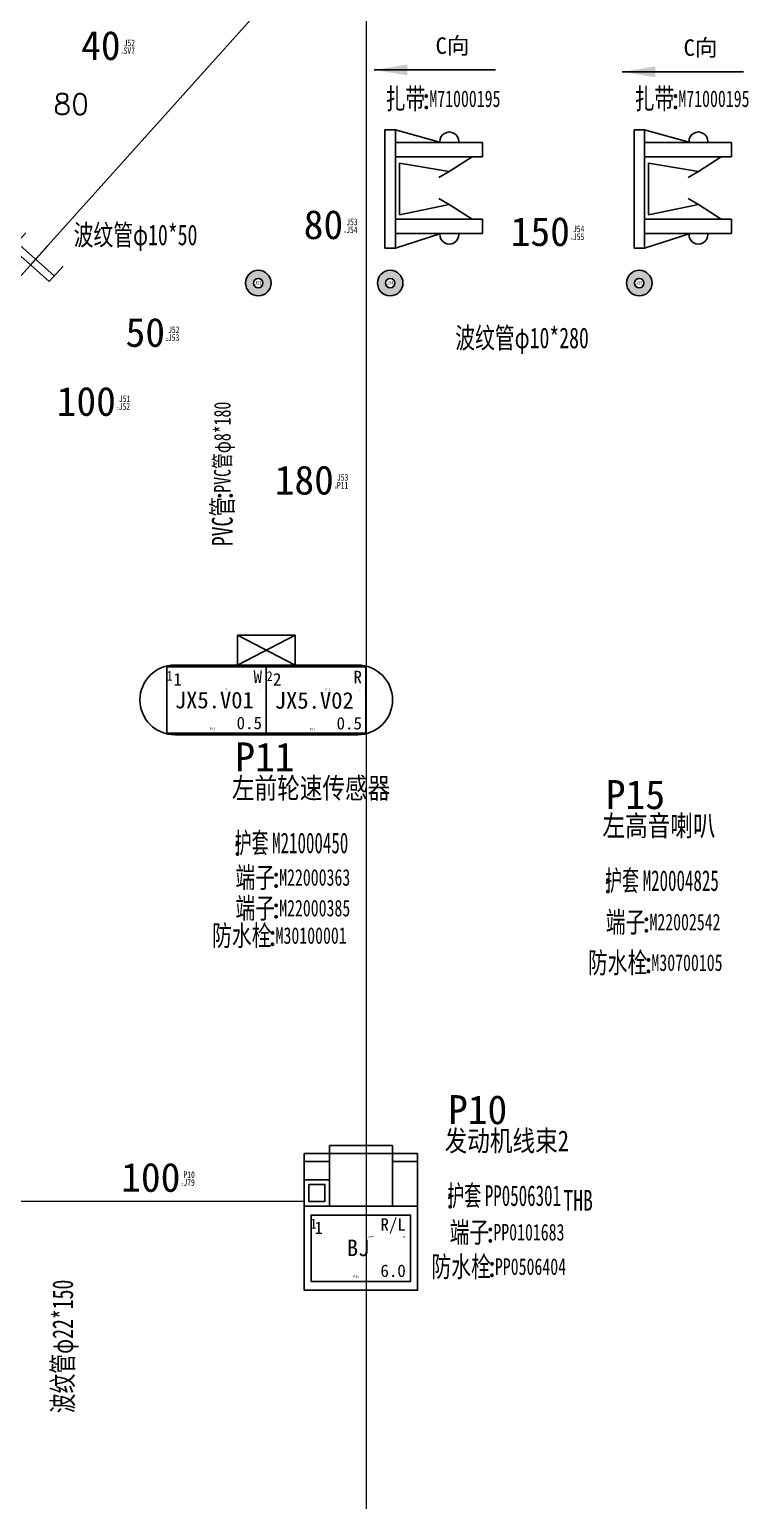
# Model space of a CAD drawing. Header units: millimetres. Extents: x -2653 to 6698, y -4403 to -42.
# Drawn here: x 394 to 480.7, y -683.2 to -505.8 of the extents above; entities that cross this region are included whole.
import ezdxf
from ezdxf.enums import TextEntityAlignment as Align

# ---------------------------------------------------------------- set-up
doc = ezdxf.new("R2010")
doc.units = ezdxf.units.MM
doc.header["$MEASUREMENT"] = 0
doc.linetypes.add('ACAD_ISO02W100', pattern=[15, 12, -3])
for name, color, linetype in [('01', 7, 'Continuous'), ('DIM', 6, 'Continuous'), ('文字', 3, 'Continuous'), ('管-供应商', 43, 'Continuous'), ('管-内径', 2, 'Continuous'), ('管-名称', 59, 'Continuous'), ('管-外径', 6, 'Continuous'), ('管-编码', 58, 'Continuous'), ('节点长度', 1, 'Continuous'), ('节点长度-L', 32, 'Continuous'), ('轮廓线', 7, 'Continuous'), ('连接器-供应商', 43, 'Continuous'), ('连接器-功能', 63, 'Continuous'), ('连接器-名称', 53, 'Continuous'), ('连接器-编码', 52, 'Continuous'), ('附件-供应商', 43, 'Continuous'), ('附件-名称', 53, 'Continuous'), ('附件-数量', 21, 'Continuous'), ('附件-编码', 52, 'Continuous')]:
    doc.layers.add(name, color=color, linetype=linetype)
for name, color, linetype, plot in [('供方编码', 51, 'Continuous', False), ('备注', 4, 'Continuous', False), ('管-ID', 7, 'Continuous', False), ('管-L', 38, 'Continuous', False), ('管-不打印', 2, 'Continuous', False), ('管-位置', 18, 'Continuous', False), ('管-单位', 2, 'Continuous', False), ('管-工位', 4, 'Continuous', False), ('管-开口', 64, 'Continuous', False), ('管-数量', 6, 'Continuous', False), ('管-类别', 56, 'Continuous', False), ('管-规格', 56, 'Continuous', False), ('管-重叠值', 49, 'Continuous', False), ('管-颜色', 14, 'Continuous', False), ('节点长度-E1', 53, 'Continuous', False), ('节点长度-E2', 53, 'Continuous', False), ('节点长度-不打印', 14, 'Continuous', False), ('连接器-不打印', 1, 'Continuous', False), ('连接器-位置', 12, 'Continuous', False), ('附件-不打印', 2, 'Continuous', False), ('隐藏-剥皮长度', 2, 'Continuous', False), ('隐藏-加余量', 1, 'Continuous', False), ('隐藏-备注', 1, 'Continuous', False), ('隐藏-孔位', 1, 'Continuous', False), ('隐藏-对应端子', 2, 'Continuous', False), ('隐藏-节点长度辅助', 202, 'Continuous', False), ('隐藏-规格', 1, 'Continuous', False), ('隐藏-辅助信息', 3, 'Continuous', False), ('隐藏-防水栓', 2, 'Continuous', False)]:
    doc.layers.add(name, color=color, linetype=linetype, plot=plot)
doc.styles.add('CL', font='', dxfattribs={"height": 2})
doc.styles.get("Standard").update_dxf_attribs({"font": 'txt', "bigfont": 'gbcbig.shx'})
doc.styles.add('孔位号', font='', dxfattribs={"height": 1.5})
doc.styles.add('灯泡', font='', dxfattribs={"width": 0.7})
doc.styles.get('CL').set_extended_font_data('SimSun')
doc.styles.get('孔位号').set_extended_font_data('SimSun')
doc.styles.get('灯泡').set_extended_font_data('NSimSun')
doc.dimstyles.get("Standard").update_dxf_attribs({"dimtxt": 10, "dimasz": 0.18, "dimexe": 0.18, "dimexo": 0.0625, "dimgap": 0.09, "dimtad": 0, "dimtih": 1, "dimtoh": 1, "dimdec": 4, "dimzin": 0, "dimdsep": 46, "dimtxsty": 'Standard', "dimcen": 0.09, "dimadec": 0, "dimazin": 0, "dimtfac": 1, "dimtdec": 4, "dimtofl": 0, "dimtmove": 0, "dimatfit": 3, "dimfxl": 1, "dimtolj": 1, "dimtzin": 0, "dimarcsym": 0})

# ---------------------------------------------------------------- blocks, each defined once
blk = doc.blocks.new('282080-1')
for p, q in [((109.68, 123.33), (116.64, 119.74)), ((116.64, 123.33), (109.68, 119.74)), ((102.13, 119.74), (124.19, 119.74)), ((102.13, 111.34), (124.19, 111.34))]:
    blk.add_line(p, q)
for points in [[(109.68, 123.33), (116.64, 123.33), (116.64, 119.74), (109.68, 119.74)], [(101.16, 119.54), (113.16, 119.54), (113.16, 111.54), (101.16, 111.54)], [(125.16, 119.54), (113.16, 119.54), (113.16, 111.54), (125.16, 111.54)]]:
    blk.add_lwpolyline(points, close=True)
for centre, start, end in [((102.13, 115.54), 90, 270), ((124.19, 115.54), 270, 90)]:
    blk.add_arc(centre, 4.2, start, end)
at = {"char_height": 1.5, "width": 2.333, "attachment_point": 1}
for s, insert in [('{\\fSimSun|b0|i0|c134|p2;1}', (101.97, 118.77)), ('{\\fSimSun|b0|i0|c134|p2;2}', (113.97, 118.77))]:
    blk.add_mtext(s, dxfattribs=dict(at, insert=insert))
blk = doc.blocks.new('连接器')
at = {"layer": '文字', "style": 'CL'}
blk.add_text(':', height=2.5, dxfattribs=at).set_placement((-3.93, -4.36), align=Align.MIDDLE_CENTER)
at = {"layer": '连接器-不打印', "color": 2, "style": 'CL', "width": 0.6, "flags": 5}
for tag, p in [('供方编码', (-7.19, -6.29)), ('数量', (-5.12, -5.84))]:
    blk.add_attdef(tag, text='', height=0.2, dxfattribs=at).set_placement(p, align=Align.MIDDLE_LEFT)
at = {"layer": '连接器-不打印', "color": 3, "style": 'CL', "width": 0.6, "flags": 5}
for tag, p in [('工位', (-7.19, -5.84)), ('规格', (-2.94, -5.84))]:
    blk.add_attdef(tag, text='', height=0.2, dxfattribs=at).set_placement(p, align=Align.MIDDLE_LEFT)
at = {"layer": '连接器-不打印', "color": 1, "style": 'CL', "width": 0.6, "flags": 5}
for tag, p in [('选项', (-7.19, -6.06)), ('备注', (-2.94, -6.06))]:
    blk.add_attdef(tag, text='', height=0.2, dxfattribs=at).set_placement(p, align=Align.MIDDLE_LEFT)
at = {"layer": '连接器-不打印', "color": 1, "style": 'CL', "width": 0.6, "flags": 1}
for tag, p in [('加余量', (-4.97, -6.06)), ('单位', (-4.97, -6.29)), ('自带线', (-2.77, -6.29))]:
    blk.add_attdef(tag, text='', height=0.2, dxfattribs=at).set_placement(p, align=Align.MIDDLE_CENTER)
at = {"layer": '连接器-位置', "color": 1, "style": 'CL', "flags": 4}
blk.add_attdef('位置', text='', height=3.5, dxfattribs=at).set_placement((-4.41, 2.42), align=Align.MIDDLE_CENTER)
at = {"layer": '连接器-供应商', "color": 3, "style": 'CL', "width": 0.6, "flags": 4}
blk.add_attdef('供应商', text='', height=2.5, dxfattribs=at).set_placement((-16.81, -4.38), align=Align.MIDDLE_RIGHT)
at = {"layer": '连接器-功能', "color": 3, "style": 'CL', "width": 0.8, "flags": 4}
blk.add_attdef('功能', text='', height=2.5, dxfattribs=at).set_placement((-4.34, -1.26), align=Align.MIDDLE_CENTER)
at = {"layer": '连接器-名称', "color": 3, "style": 'CL', "width": 0.6, "flags": 4}
blk.add_attdef('名称', text='', height=2.5, dxfattribs=at).set_placement((-4.1, -4.36), align=Align.MIDDLE_RIGHT)
at = {"layer": '连接器-编码', "color": 2, "style": 'CL', "width": 0.6, "flags": 4}
blk.add_attdef('编码', text='', height=2.5, dxfattribs=at).set_placement((-3.66, -4.36), align=Align.MIDDLE_LEFT)
blk = doc.blocks.new('附件')
at = {"layer": '文字', "color": 3, "style": 'CL'}
blk.add_text(':', height=2.5, dxfattribs=at).set_placement((-3.79, -0.38), align=Align.MIDDLE_CENTER)
at = {"layer": '附件-不打印', "color": 3, "style": 'CL', "width": 0.7, "flags": 5}
for tag, p in [('供方编码', (-8.49, -1.62)), ('范围', (-8.49, -1.32)), ('工位', (-6.9, -1.32)), ('位置', (-5.31, -1.32))]:
    blk.add_attdef(tag, text='', height=0.2, dxfattribs=at).set_placement(p, align=Align.MIDDLE_CENTER)
at = {"layer": '附件-不打印', "color": 1, "style": 'CL'}
for tag, width, flags, p in [('选项', 0.7, 13, (-6.9, -1.62)), ('备注', 0.7, 5, (-5.31, -1.62)), ('规格', 0.7, 5, (-3.72, -1.62)), ('单位', 0.6, 1, (-3.72, -1.32))]:
    blk.add_attdef(tag, text='', height=0.2, dxfattribs=dict(at, width=width, flags=flags)).set_placement(p, align=Align.MIDDLE_CENTER)
at = {"layer": '附件-供应商', "color": 3, "style": 'CL', "width": 0.7, "flags": 8}
blk.add_attdef('供应商', text='', height=2.5, dxfattribs=at).set_placement((-13.4, -0.42), align=Align.MIDDLE_RIGHT)
at = {"layer": '附件-名称', "color": 3, "style": 'CL', "width": 0.7, "flags": 4}
blk.add_attdef('名称', text='', height=2.5, dxfattribs=at).set_placement((-3.92, -0.38), align=Align.MIDDLE_RIGHT)
at = {"layer": '附件-数量', "color": 2, "style": 'CL', "width": 0.7, "flags": 2}
blk.add_attdef('*', text='', height=1, dxfattribs=at).set_placement((15.72, -0.38), align=Align.MIDDLE_CENTER)
at = {"layer": '附件-数量', "color": 2, "style": 'CL', "width": 0.7, "flags": 4}
blk.add_attdef('数量', text='', height=1.2, dxfattribs=at).set_placement((16.07, -0.38), align=Align.MIDDLE_LEFT)
at = {"layer": '附件-编码', "color": 2, "style": 'CL', "width": 0.7, "flags": 4}
blk.add_attdef('编码', text='', height=2.5, dxfattribs=at).set_placement((-3.65, -0.38), align=Align.MIDDLE_LEFT)
blk = doc.blocks.new('电线2')
at = {"layer": '轮廓线', "color": 7, "style": 'CL', "flags": 4}
for tag, p in [('颜色', (5.88, 2.8)), ('线径', (5.88, -2.78))]:
    blk.add_attdef(tag, text='', height=1.5, dxfattribs=at).set_placement(p, align=Align.MIDDLE_RIGHT)
blk.add_attdef('线号', text='', height=2, dxfattribs=at).set_placement((0.13, -0.02), align=Align.MIDDLE_CENTER)
at = {"layer": '隐藏-剥皮长度', "color": 2, "style": 'CL', "width": 0.9, "flags": 4}
blk.add_attdef('剥皮', text='', height=0.1, dxfattribs=at).set_placement((5.74, 1.22), align=Align.MIDDLE_RIGHT)
at = {"layer": '隐藏-加余量', "color": 1, "style": 'CL', "width": 0.9, "flags": 4}
blk.add_attdef('加余量', text='', height=0.1, dxfattribs=at).set_placement((5.74, 1.36), align=Align.MIDDLE_RIGHT)
at = {"layer": '隐藏-备注', "color": 1, "style": 'CL', "width": 0.9, "flags": 5}
blk.add_attdef('备注', text='', height=0.1, dxfattribs=at).set_placement((3.7, -1.38), align=Align.MIDDLE_CENTER)
at = {"layer": '隐藏-孔位', "color": 6, "style": 'CL', "width": 0.9, "flags": 4}
blk.add_attdef('孔位', text='', height=1.2, dxfattribs=at).set_placement((-5.62, 2.91), align=Align.MIDDLE_LEFT)
at = {"layer": '隐藏-对应端子', "color": 2, "style": 'CL', "width": 0.9, "flags": 4}
blk.add_attdef('对应簧片', text='', height=0.1, dxfattribs=at).set_placement((2.06, 1.21), align=Align.MIDDLE_RIGHT)
at = {"layer": '隐藏-规格', "color": 1, "style": 'CL', "width": 0.9, "flags": 5}
blk.add_attdef('规格', text='', height=0.2, dxfattribs=at).set_placement((5.74, -1.39), align=Align.MIDDLE_RIGHT)
at = {"layer": '隐藏-辅助信息', "color": 3, "style": 'CL', "width": 0.9, "flags": 5}
for tag, p in [('供方编码', (3.7, 1.24)), ('编码', (3.7, 1.37))]:
    blk.add_attdef(tag, text='', height=0.1, dxfattribs=at).set_placement(p, align=Align.MIDDLE_CENTER)
at = {"layer": '隐藏-辅助信息', "color": 2, "style": 'CL', "width": 0.9, "flags": 5}
for tag, p in [('辅助', (3.7, 1.51)), ('标识管', (3.7, -1.14))]:
    blk.add_attdef(tag, text='', height=0.1, dxfattribs=at).set_placement(p, align=Align.MIDDLE_CENTER)
at = {"layer": '隐藏-辅助信息', "color": 3, "style": 'CL', "width": 0.9, "flags": 5}
for tag, p in [('线种', (2.06, -1.26)), ('工位', (2.06, -1.38))]:
    blk.add_attdef(tag, text='', height=0.1, dxfattribs=at).set_placement(p, align=Align.MIDDLE_RIGHT)
at = {"layer": '隐藏-辅助信息', "color": 1, "style": 'CL', "width": 0.9, "flags": 5}
blk.add_attdef('选项', text='', height=0.1, dxfattribs=at).set_placement((3.7, -1.26), align=Align.MIDDLE_CENTER)
at = {"layer": '隐藏-辅助信息', "color": 4, "style": 'CL', "width": 0.9, "flags": 4}
blk.add_attdef('位置', text='', height=0.3, dxfattribs=at).set_placement((-0.09, -3.49), align=Align.MIDDLE_CENTER)
at = {"layer": '隐藏-防水栓', "color": 2, "style": 'CL', "width": 0.9, "flags": 4}
blk.add_attdef('防水栓', text='', height=0.1, dxfattribs=at).set_placement((2.06, 1.36), align=Align.MIDDLE_RIGHT)
blk = doc.blocks.new('9818107')
at = {"color": 0, "linetype": 'Continuous'}
for p, q in [((41.19, 26.57), (41.3, 26.85)), ((41.3, 26.85), (41.48, 27.09)), ((41.48, 27.09), (41.72, 27.28)), ((41.72, 27.28), (42, 27.4)), ((42, 27.4), (42.3, 27.44)), ((42.3, 27.44), (42.59, 27.4)), ((42.59, 27.4), (42.88, 27.28)), ((42.88, 27.28), (43.12, 27.09)), ((43.12, 27.09), (43.3, 26.85)), ((48.8, 27.93), (43.3, 26.18)), ((43.3, 26.85), (43.4, 26.57)), ((48.8, 27.93), (48.8, 13.68)), ((50.05, 13.68), (50.05, 27.93)), ((48.8, 26.18), (38.3, 26.18)), ((38.3, 26.18), (38.3, 24.43)), ((41.16, 26.26), (41.19, 26.57)), ((43.4, 26.57), (43.43, 26.26)), ((48.8, 24.43), (48.8, 26.18)), ((38.3, 24.43), (48.8, 24.43)), ((39.55, 24.43), (42.3, 22.68)), ((42.3, 22.68), (48.3, 23.93)), ((48.3, 23.93), (48.3, 17.68)), ((48.8, 24.43), (48.8, 24.43)), ((50.05, 23.43), (50.05, 18.68)), ((42.3, 22.68), (43.55, 21.93)), ((42.3, 18.68), (39.55, 16.93)), ((42.3, 18.68), (43.55, 19.43)), ((48.3, 17.68), (42.3, 18.68)), ((48.8, 16.93), (38.3, 16.93)), ((38.3, 16.93), (38.3, 15.18)), ((48.8, 15.18), (48.8, 16.93)), ((38.3, 15.18), (48.8, 15.18)), ((41.19, 14.8), (41.16, 15.1)), ((41.3, 14.52), (41.19, 14.8)), ((41.48, 14.28), (41.3, 14.52)), ((41.72, 14.09), (41.48, 14.28)), ((43.12, 14.28), (42.88, 14.09)), ((43.3, 14.52), (43.12, 14.28)), ((48.8, 13.68), (43.3, 15.18)), ((43.4, 14.8), (43.3, 14.52)), ((43.43, 15.1), (43.4, 14.8)), ((48.8, 15.18), (48.8, 15.18)), ((42, 13.97), (41.72, 14.09)), ((42.3, 13.92), (42, 13.97)), ((42.59, 13.97), (42.3, 13.92)), ((42.88, 14.09), (42.59, 13.97)), ((48.8, 13.68), (50.05, 13.68)), ((50.05, 13.68), (50.05, 13.68))]:
    blk.add_line(p, q, dxfattribs=at)
at = {"color": 0}
blk.add_line((48.8, 27.93), (50.05, 27.93), dxfattribs=at)
blk = doc.blocks.new('9818721')
at = {"rotation": 180}
blk.add_blockref('9818107', (1103.24, 519.99), dxfattribs=at)
blk = doc.blocks.new('分支点')
at = {"layer": '轮廓线'}
h = blk.add_hatch(color=1, dxfattribs=at)
edge = h.paths.add_edge_path()
edge.add_arc((0, 0), 1.54, 0, 360)
edge = h.paths.add_edge_path(flags=16)
edge.add_arc((0, 0), 0.56, 0, 360)
at = {"layer": '轮廓线', "color": 1, "linetype": 'ByBlock', "lineweight": -2}
for radius in [1.54, 0.56]:
    blk.add_circle((0, 0), radius, dxfattribs=at)
at = {"layer": '轮廓线', "color": 2, "style": 'CL', "width": 0.8}
blk.add_attdef('位置', text='', height=0.4, dxfattribs=at).set_placement((0, 0.04), align=Align.MIDDLE_CENTER)
at = {"layer": '隐藏-辅助信息', "color": 1, "style": 'CL', "width": 0.8, "flags": 13}
blk.add_attdef('选项', text='', height=0.1, dxfattribs=at).set_placement((0, -0.46), align=Align.MIDDLE_CENTER)
blk = doc.blocks.new('节点长度')
at = {"layer": '节点长度-E1', "color": 202, "ltscale": 0.5, "style": 'CL', "width": 0.7, "flags": 4}
blk.add_attdef('E1', text='', height=0.8, dxfattribs=at).set_placement((1.35, 0.93), align=Align.MIDDLE_LEFT)
at = {"layer": '节点长度-E2', "color": 202, "ltscale": 0.5, "style": 'CL', "width": 0.7, "flags": 4}
blk.add_attdef('E2', text='', height=0.8, dxfattribs=at).set_placement((1.34, -0.01), align=Align.MIDDLE_LEFT)
at = {"layer": '节点长度-L', "color": 1, "ltscale": 0.5, "style": 'CL', "flags": 4}
blk.add_attdef('L', text='', height=2, dxfattribs=at).set_placement((0.98, 0.61), align=Align.MIDDLE_RIGHT)
at = {"layer": '节点长度-不打印', "color": 202, "ltscale": 0.5, "style": 'CL', "width": 0.7}
blk.add_text('=', height=0.5, dxfattribs=at).set_placement((1.19, -0.27), align=Align.MIDDLE_CENTER)
at = {"layer": '节点长度-不打印', "color": 1, "style": 'CL', "width": 0.8, "flags": 13}
blk.add_attdef('选项', text='', height=0.1, dxfattribs=at).set_placement((0.33, -0.1), align=Align.MIDDLE_CENTER)
blk = doc.blocks.new('DJ7011Y-Z9.5-21')
at = {"color": 0}
for p, q in [((929.57, 1588.19), (926.55, 1588.19)), ((926.55, 1585.01), (926.55, 1588.19)), ((937.17, 1589.17), (929.57, 1589.17)), ((929.57, 1589.17), (929.57, 1588.19)), ((929.57, 1588.19), (937.17, 1588.19)), ((937.17, 1588.19), (937.17, 1589.17)), ((937.17, 1588.19), (940.2, 1588.19)), ((940.2, 1581.82), (940.2, 1588.19)), ((926.55, 1587.22), (929.57, 1587.22)), ((940.2, 1587.22), (937.17, 1587.22))]:
    blk.add_line(p, q, dxfattribs=at)
for points in [[(929.57, 1581.82), (937.17, 1581.82), (937.17, 1588.19), (929.57, 1588.19)], [(926.55, 1581.82), (929.57, 1581.82), (929.57, 1585.01), (926.55, 1585.01)], [(927.08, 1584.46), (929.03, 1584.46), (929.03, 1582.42), (927.08, 1582.42)], [(926.55, 1581.82), (940.2, 1581.82), (940.2, 1571.7), (926.55, 1571.7)], [(927.37, 1572.76), (939.37, 1572.76), (939.37, 1580.76), (927.37, 1580.76)]]:
    blk.add_lwpolyline(points, close=True, dxfattribs=at)
at = {"style": '孔位号'}
blk.add_text('1', height=1.5, dxfattribs=at).set_placement((927.77, 1578.48))
blk = doc.blocks.new('管')
at = {"layer": '供方编码', "color": 2, "style": 'CL', "width": 0.7, "flags": 1}
blk.add_attdef('供方编码', text='', height=0.25, dxfattribs=at).set_placement((-1.65, -0.68), align=Align.MIDDLE_LEFT)
at = {"layer": '备注', "color": 1, "style": 'CL', "width": 0.7, "flags": 1}
blk.add_attdef('备注', text='', height=0.25, dxfattribs=at).set_placement((-2.74, -1.35), align=Align.MIDDLE_RIGHT)
at = {"layer": '文字', "color": 3, "style": 'CL', "flags": 9}
for tag, p in [('材质', (-6.17, -3.09)), ('耐低温', (10.81, -3.09)), ('耐高温', (10.81, -5.89)), ('参照标准', (10.54, -9.03))]:
    blk.add_attdef(tag, text='', height=2, dxfattribs=at).set_placement(p, align=Align.MIDDLE_RIGHT)
at = {"layer": '管-ID', "color": 1, "style": 'CL', "width": 0.7, "flags": 5}
blk.add_attdef('ID', text='', height=0.2, dxfattribs=at).set_placement((0.89, -0.7), align=Align.MIDDLE_CENTER)
at = {"layer": '管-L', "color": 2, "style": 'CL', "width": 0.8, "flags": 4}
blk.add_attdef('L', text='', height=0.2, dxfattribs=at).set_placement((5.33, 0.04), align=Align.MIDDLE_LEFT)
at = {"layer": '管-不打印', "color": 1, "style": 'CL', "width": 0.7, "flags": 13}
blk.add_attdef('选项', text='', height=0.2, dxfattribs=at).set_placement((5.15, -1.31), align=Align.MIDDLE_CENTER)
at = {"layer": '管-位置', "color": 3, "style": 'CL', "width": 0.7, "flags": 1}
blk.add_attdef('位置', text='', height=0.25, dxfattribs=at).set_placement((-2.77, -1.07), align=Align.MIDDLE_RIGHT)
at = {"layer": '管-供应商', "color": 3, "style": 'CL', "width": 0.7, "flags": 9}
blk.add_attdef('供应商', text='', height=2.5, dxfattribs=at).set_placement((-12.13, -0.08), align=Align.MIDDLE_RIGHT)
at = {"layer": '管-内径', "color": 3, "style": 'CL', "flags": 9}
blk.add_attdef('内径', text='', height=2, dxfattribs=at).set_placement((-6.19, -5.42), align=Align.MIDDLE_RIGHT)
at = {"layer": '管-单位', "color": 2, "style": 'CL', "width": 0.6, "flags": 5}
blk.add_attdef('单位', text='', height=0.2, dxfattribs=at).set_placement((5.16, -0.7), align=Align.MIDDLE_CENTER)
at = {"layer": '管-名称', "color": 1, "style": 'CL', "width": 0.7, "flags": 5}
blk.add_attdef('名称', text='', height=2.5, dxfattribs=at).set_placement((-2, 0), align=Align.MIDDLE_RIGHT)
at = {"layer": '管-外径', "color": 3, "style": 'CL', "width": 0.7, "flags": 1}
blk.add_attdef('外径', text='', height=2.5, dxfattribs=at).set_placement((-11.47, -8.41), align=Align.MIDDLE_LEFT)
at = {"layer": '管-工位', "color": 3, "style": 'CL', "width": 0.7, "flags": 1}
blk.add_attdef('工位', text='', height=0.25, dxfattribs=at).set_placement((-2.31, -1.34), align=Align.MIDDLE_CENTER)
at = {"layer": '管-开口', "color": 3, "style": 'CL', "width": 0.7, "flags": 1}
blk.add_attdef('开口', text='', height=0.25, dxfattribs=at).set_placement((-4.5, -1.06), align=Align.MIDDLE_CENTER)
at = {"layer": '管-数量', "color": 2, "style": 'CL', "width": 0.8, "flags": 1}
blk.add_attdef('数量', text='', height=2.5, dxfattribs=at).set_placement((4.91, 0.03), align=Align.MIDDLE_LEFT)
at = {"layer": '管-类别', "color": 7, "style": 'CL', "width": 0.6, "flags": 5}
blk.add_attdef('类别', text='', height=0.2, dxfattribs=at).set_placement((1.95, -1.22), align=Align.MIDDLE_CENTER)
at = {"layer": '管-编码', "color": 2, "style": 'CL', "width": 0.7}
blk.add_attdef('编码', text='', height=2.5, dxfattribs=at).set_placement((-1.65, 0.06), align=Align.MIDDLE_LEFT)
at = {"layer": '管-规格', "color": 3, "style": 'CL', "width": 0.7, "flags": 1}
blk.add_attdef('规格', text='', height=0.25, dxfattribs=at).set_placement((-1.61, -1.37), align=Align.MIDDLE_LEFT)
at = {"layer": '管-重叠值', "color": 1, "style": 'CL', "width": 0.6, "flags": 5}
blk.add_attdef('重叠值', text='', height=0.2, dxfattribs=at).set_placement((4.09, -0.96), align=Align.MIDDLE_CENTER)
at = {"layer": '管-颜色', "color": 7, "style": 'CL', "width": 0.6, "flags": 5}
blk.add_attdef('颜色', text='', height=0.2, dxfattribs=at).set_placement((1.95, -0.96), align=Align.MIDDLE_CENTER)
blk = doc.blocks.new('缠胶带')
at = {"layer": '01', "color": 0}
for p, q in [((0, 3), (0, -3)), ((0, 3), (2.5, 3)), ((0, -3), (2.5, -3))]:
    blk.add_line(p, q, dxfattribs=at)
blk = doc.blocks.new('LNTH-RJDQCZ')
at = {"color": 7}
blk.add_line((0.9, 3.01), (0.9, -3.01), dxfattribs=at)
at = {"color": 0, "lineweight": 25}
blk.add_line((3.1, 0), (-1.7, 0), dxfattribs=at)
at = {"color": 7, "xscale": 1.002857143859728, "yscale": 1.002857143859728, "zscale": 1.002857143859728}
blk.add_blockref('缠胶带', (0, 0), dxfattribs=at)

msp = doc.modelspace()

# ---------------------------------------------------------------- linework, layer by layer
at = {"layer": '轮廓线', "color": 3, "lineweight": 0}
msp.add_line((434.57, -342.27), (434.57, -1150.36), dxfattribs=at)
at = {"layer": '轮廓线', "lineweight": 0}
msp.add_line((392.8, -647.07), (427.02, -647.07), dxfattribs=at)
at = {"layer": '轮廓线', "color": 3, "lineweight": 0}
msp.add_lwpolyline([(394.11, -534.16), (426.3, -498.27)], dxfattribs=at)

# ---------------------------------------------------------------- block references
at = {"lineweight": -3}
ref = msp.add_blockref('节点长度', (403.99, -508.32), dxfattribs=at)
ref.add_attrib('L', '40', dxfattribs={"layer": '节点长度', "color": 1, "ltscale": 0.5, "height": 3.5, "style": 'CL'}).set_placement((404.97, -507.7), align=Align.MIDDLE_RIGHT)
ref.add_attrib('E1', 'J52', dxfattribs={"layer": '隐藏-节点长度辅助', "color": 202, "ltscale": 0.5, "height": 0.8, "style": 'CL', "width": 0.7}).set_placement((405.34, -507.39), align=Align.MIDDLE_LEFT)
ref.add_attrib('E2', 'SV7', dxfattribs={"layer": '隐藏-节点长度辅助', "color": 202, "ltscale": 0.5, "height": 0.8, "style": 'CL', "width": 0.7}).set_placement((405.33, -508.33), align=Align.MIDDLE_LEFT)
ref = msp.add_blockref('附件', (445.62, -513.74))
ref.add_attrib('名称', '扎带', dxfattribs={"layer": '附件-名称', "color": 3, "height": 2.5, "style": 'CL', "width": 0.7, "flags": 4}).set_placement((441.7, -514.12), align=Align.MIDDLE_RIGHT)
ref.add_attrib('编码', 'M71000195', dxfattribs={"layer": '附件-编码', "color": 2, "height": 2, "style": 'CL', "width": 0.7, "flags": 4}).set_placement((442.2, -514.12), align=Align.MIDDLE_LEFT)
ref = msp.add_blockref('附件', (475.66, -513.74))
ref.add_attrib('名称', '扎带', dxfattribs={"layer": '附件-名称', "color": 3, "height": 2.5, "style": 'CL', "width": 0.7, "flags": 4}).set_placement((471.73, -514.12), align=Align.MIDDLE_RIGHT)
ref.add_attrib('编码', 'M71000195', dxfattribs={"layer": '附件-编码', "color": 2, "height": 2, "style": 'CL', "width": 0.7, "flags": 4}).set_placement((472.23, -514.12), align=Align.MIDDLE_LEFT)
for p in [(-616.34, -1024.2), (-586.3, -1024.2)]:
    msp.add_blockref('9818721', p)
ref = msp.add_blockref('节点长度', (430.83, -529.91), dxfattribs=at)
ref.add_attrib('L', '80', dxfattribs={"layer": '节点长度', "color": 1, "ltscale": 0.5, "height": 3.5, "style": 'CL'}).set_placement((431.81, -529.3), align=Align.MIDDLE_RIGHT)
ref.add_attrib('E1', 'J53', dxfattribs={"layer": '隐藏-节点长度辅助', "color": 202, "ltscale": 0.5, "height": 0.8, "style": 'CL', "width": 0.7}).set_placement((432.18, -528.98), align=Align.MIDDLE_LEFT)
ref.add_attrib('E2', 'J54', dxfattribs={"layer": '隐藏-节点长度辅助', "color": 202, "ltscale": 0.5, "height": 0.8, "style": 'CL', "width": 0.7}).set_placement((432.17, -529.92), align=Align.MIDDLE_LEFT)
for p, values in [((400.96, -530.61), {'编码': '波纹管φ10*50'}), ((446.97, -543.03), {'编码': '波纹管φ10*280'})]:
    msp.add_blockref('管', p).add_auto_attribs(values)
ref = msp.add_blockref('分支点', (421.57, -536.36), dxfattribs=at)
ref.add_attrib('位置', 'J53', dxfattribs={"layer": '隐藏-辅助信息', "color": 2, "height": 0.4, "style": 'CL', "width": 0.8}).set_placement((421.57, -536.33), align=Align.MIDDLE_CENTER)
ref = msp.add_blockref('分支点', (437.48, -536.36), dxfattribs=at)
ref.add_attrib('位置', 'J54', dxfattribs={"layer": '隐藏-辅助信息', "color": 2, "height": 0.4, "style": 'CL', "width": 0.8}).set_placement((437.48, -536.33), align=Align.MIDDLE_CENTER)
ref = msp.add_blockref('分支点', (467.51, -536.36), dxfattribs=at)
ref.add_attrib('位置', 'J55', dxfattribs={"layer": '隐藏-辅助信息', "color": 2, "height": 0.4, "style": 'CL', "width": 0.8}).set_placement((467.51, -536.33), align=Align.MIDDLE_CENTER)
ref = msp.add_blockref('节点长度', (409.35, -542.91), dxfattribs=at)
ref.add_attrib('L', '50', dxfattribs={"layer": '节点长度', "color": 1, "ltscale": 0.5, "height": 3.5, "style": 'CL'}).set_placement((410.33, -542.3), align=Align.MIDDLE_RIGHT)
ref.add_attrib('E1', 'J52', dxfattribs={"layer": '隐藏-节点长度辅助', "color": 202, "ltscale": 0.5, "height": 0.8, "style": 'CL', "width": 0.7}).set_placement((410.7, -541.98), align=Align.MIDDLE_LEFT)
ref.add_attrib('E2', 'J53', dxfattribs={"layer": '隐藏-节点长度辅助', "color": 202, "ltscale": 0.5, "height": 0.8, "style": 'CL', "width": 0.7}).set_placement((410.68, -542.92), align=Align.MIDDLE_LEFT)
ref = msp.add_blockref('节点长度', (403.42, -551.23), dxfattribs=at)
ref.add_attrib('L', '100', dxfattribs={"layer": '节点长度', "color": 1, "ltscale": 0.5, "height": 3.5, "style": 'CL'}).set_placement((404.4, -550.62), align=Align.MIDDLE_RIGHT)
ref.add_attrib('E1', 'J51', dxfattribs={"layer": '隐藏-节点长度辅助', "color": 202, "ltscale": 0.5, "height": 0.8, "style": 'CL', "width": 0.7}).set_placement((404.77, -550.3), align=Align.MIDDLE_LEFT)
ref.add_attrib('E2', 'J52', dxfattribs={"layer": '隐藏-节点长度辅助', "color": 202, "ltscale": 0.5, "height": 0.8, "style": 'CL', "width": 0.7}).set_placement((404.75, -551.24), align=Align.MIDDLE_LEFT)
ref = msp.add_blockref('附件', (416.85, -558.21), dxfattribs=dict(rotation=90))
ref.add_attrib('名称', 'PVC管', dxfattribs={"layer": '附件-名称', "color": 3, "height": 2.5, "rotation": 90, "style": 'CL', "width": 0.7, "flags": 4}).set_placement((417.23, -562.14), align=Align.MIDDLE_RIGHT)
ref.add_attrib('编码', 'PVC管φ8*180', dxfattribs={"layer": '附件-编码', "color": 2, "height": 2, "rotation": 90, "style": 'CL', "width": 0.7, "flags": 4}).set_placement((417.23, -561.64), align=Align.MIDDLE_LEFT)
ref = msp.add_blockref('节点长度', (429.71, -560.72), dxfattribs=at)
ref.add_attrib('L', '180', dxfattribs={"layer": '节点长度', "color": 1, "ltscale": 0.5, "height": 3.5, "style": 'CL'}).set_placement((430.69, -560.11), align=Align.MIDDLE_RIGHT)
ref.add_attrib('E1', 'J53', dxfattribs={"layer": '隐藏-节点长度辅助', "color": 202, "ltscale": 0.5, "height": 0.8, "style": 'CL', "width": 0.7}).set_placement((431.06, -559.79), align=Align.MIDDLE_LEFT)
ref.add_attrib('E2', 'P11', dxfattribs={"layer": '隐藏-节点长度辅助', "color": 202, "ltscale": 0.5, "height": 0.8, "style": 'CL', "width": 0.7}).set_placement((431.05, -560.74), align=Align.MIDDLE_LEFT)
msp.add_blockref('282080-1', (309.37, -702.17), dxfattribs=at)
ref = msp.add_blockref('电线2', (416.14, -586.64), dxfattribs=at)
ref.add_attrib('线号', 'JX5.V01', dxfattribs={"layer": '轮廓线', "color": 7, "height": 2, "style": 'CL'}).set_placement((416.27, -586.65), align=Align.MIDDLE_CENTER)
ref.add_attrib('线径', '0.5', dxfattribs={"layer": '轮廓线', "color": 7, "height": 1.5, "style": 'CL'}).set_placement((422.02, -589.41), align=Align.MIDDLE_RIGHT)
ref.add_attrib('颜色', 'W', dxfattribs={"layer": '轮廓线', "color": 7, "height": 1.5, "style": 'CL'}).set_placement((422.02, -583.83), align=Align.MIDDLE_RIGHT)
ref.add_attrib('孔位', '1', dxfattribs={"layer": '隐藏-孔位', "color": 6, "height": 1.2, "style": 'CL', "width": 0.9}).set_placement((410.52, -583.73), align=Align.MIDDLE_LEFT)
ref.add_attrib('剥皮', '4.0', dxfattribs={"layer": '隐藏-剥皮长度', "color": 2, "height": 0.1, "style": 'CL', "width": 0.9}).set_placement((421.88, -585.41), align=Align.MIDDLE_RIGHT)
ref.add_attrib('对应簧片', 'M22000363', dxfattribs={"layer": '隐藏-对应端子', "color": 2, "height": 0.1, "style": 'CL', "width": 0.9}).set_placement((418.2, -585.43), align=Align.MIDDLE_RIGHT)
ref.add_attrib('防水栓', 'M30100001', dxfattribs={"layer": '隐藏-防水栓', "color": 2, "height": 0.1, "style": 'CL', "width": 0.9}).set_placement((418.2, -585.27), align=Align.MIDDLE_RIGHT)
ref.add_attrib('加余量', '25', dxfattribs={"layer": '隐藏-加余量', "color": 1, "height": 0.1, "style": 'CL', "width": 0.9}).set_placement((421.88, -585.27), align=Align.MIDDLE_RIGHT)
ref.add_attrib('位置', 'P11', dxfattribs={"layer": '隐藏-辅助信息', "color": 4, "height": 0.3, "style": 'CL', "width": 0.9}).set_placement((416.05, -590.13), align=Align.MIDDLE_CENTER)
ref = msp.add_blockref('电线2', (428.19, -586.68), dxfattribs=at)
ref.add_attrib('线号', 'JX5.V02', dxfattribs={"layer": '轮廓线', "color": 7, "height": 2, "style": 'CL'}).set_placement((428.32, -586.69), align=Align.MIDDLE_CENTER)
ref.add_attrib('线径', '0.5', dxfattribs={"layer": '轮廓线', "color": 7, "height": 1.5, "style": 'CL'}).set_placement((434.07, -589.45), align=Align.MIDDLE_RIGHT)
ref.add_attrib('颜色', 'R', dxfattribs={"layer": '轮廓线', "color": 7, "height": 1.5, "style": 'CL'}).set_placement((434.07, -583.87), align=Align.MIDDLE_RIGHT)
ref.add_attrib('孔位', '2', dxfattribs={"layer": '隐藏-孔位', "color": 6, "height": 1.2, "style": 'CL', "width": 0.9}).set_placement((422.57, -583.77), align=Align.MIDDLE_LEFT)
ref.add_attrib('剥皮', '4.0', dxfattribs={"layer": '隐藏-剥皮长度', "color": 2, "height": 0.1, "style": 'CL', "width": 0.9}).set_placement((433.93, -585.46), align=Align.MIDDLE_RIGHT)
ref.add_attrib('对应簧片', 'M22000363', dxfattribs={"layer": '隐藏-对应端子', "color": 2, "height": 0.1, "style": 'CL', "width": 0.9}).set_placement((430.25, -585.47), align=Align.MIDDLE_RIGHT)
ref.add_attrib('防水栓', 'M30100001', dxfattribs={"layer": '隐藏-防水栓', "color": 2, "height": 0.1, "style": 'CL', "width": 0.9}).set_placement((430.25, -585.31), align=Align.MIDDLE_RIGHT)
ref.add_attrib('加余量', '25', dxfattribs={"layer": '隐藏-加余量', "color": 1, "height": 0.1, "style": 'CL', "width": 0.9}).set_placement((433.93, -585.31), align=Align.MIDDLE_RIGHT)
ref.add_attrib('位置', 'P11', dxfattribs={"layer": '隐藏-辅助信息', "color": 4, "height": 0.3, "style": 'CL', "width": 0.9}).set_placement((428.1, -590.17), align=Align.MIDDLE_CENTER)
ref = msp.add_blockref('连接器', (422.98, -599.8), dxfattribs=at)
ref.add_attrib('位置', 'P11', dxfattribs={"layer": '连接器-位置', "color": 1, "height": 3.5, "style": 'CL', "flags": 8}).set_placement((422.37, -593.51), align=Align.MIDDLE_CENTER)
ref.add_attrib('功能', '左前轮速传感器', dxfattribs={"layer": '连接器-功能', "color": 3, "height": 2.5, "style": 'CL', "width": 0.8, "flags": 8}).set_placement((418.39, -597.27), align=Align.MIDDLE_LEFT)
ref.add_attrib('名称', '护套', dxfattribs={"layer": '连接器-名称', "color": 3, "height": 2.5, "style": 'CL', "width": 0.6, "flags": 8}).set_placement((422.81, -603.88), align=Align.MIDDLE_RIGHT)
ref.add_attrib('编码', 'M21000450', dxfattribs={"layer": '连接器-编码', "color": 7, "height": 2.5, "style": 'CL', "width": 0.6}).set_placement((423.24, -603.88), align=Align.MIDDLE_LEFT)
ref = msp.add_blockref('连接器', (467.65, -604.33), dxfattribs=at)
ref.add_attrib('位置', 'P15', dxfattribs={"layer": '连接器-位置', "color": 1, "height": 3.5, "style": 'CL', "flags": 8}).set_placement((467.05, -598.05), align=Align.MIDDLE_CENTER)
ref.add_attrib('功能', '左高音喇叭', dxfattribs={"layer": '连接器-功能', "color": 3, "height": 2.5, "style": 'CL', "width": 0.8, "flags": 8}).set_placement((463.07, -601.81), align=Align.MIDDLE_LEFT)
ref.add_attrib('名称', '护套', dxfattribs={"layer": '连接器-名称', "color": 3, "height": 2.5, "style": 'CL', "width": 0.6, "flags": 8}).set_placement((467.48, -608.42), align=Align.MIDDLE_RIGHT)
ref.add_attrib('编码', 'M20004825', dxfattribs={"layer": '连接器-编码', "color": 7, "height": 2.5, "style": 'CL', "width": 0.6}).set_placement((467.92, -608.42), align=Align.MIDDLE_LEFT)
ref = msp.add_blockref('附件', (427.51, -607.65), dxfattribs=at)
ref.add_attrib('名称', '端子', dxfattribs={"layer": '附件-名称', "color": 3, "height": 2.5, "style": 'CL', "width": 0.7, "flags": 8}).set_placement((423.59, -608.04), align=Align.MIDDLE_RIGHT)
ref.add_attrib('编码', 'M22000363', dxfattribs={"layer": '附件-编码', "color": 2, "height": 2, "style": 'CL', "width": 0.7}).set_placement((424.09, -608.04), align=Align.MIDDLE_LEFT)
ref = msp.add_blockref('附件', (427.51, -611.36), dxfattribs=at)
ref.add_attrib('名称', '端子', dxfattribs={"layer": '附件-名称', "color": 3, "height": 2.5, "style": 'CL', "width": 0.7, "flags": 8}).set_placement((423.59, -611.74), align=Align.MIDDLE_RIGHT)
ref.add_attrib('编码', 'M22000385', dxfattribs={"layer": '附件-编码', "color": 2, "height": 2, "style": 'CL', "width": 0.7}).set_placement((424.09, -611.74), align=Align.MIDDLE_LEFT)
ref = msp.add_blockref('附件', (472.16, -613.04), dxfattribs=at)
ref.add_attrib('名称', '端子', dxfattribs={"layer": '附件-名称', "color": 3, "height": 2.5, "style": 'CL', "width": 0.7, "flags": 8}).set_placement((468.24, -613.42), align=Align.MIDDLE_RIGHT)
ref.add_attrib('编码', 'M22002542', dxfattribs={"layer": '附件-编码', "color": 2, "height": 2, "style": 'CL', "width": 0.7}).set_placement((468.74, -613.42), align=Align.MIDDLE_LEFT)
ref = msp.add_blockref('附件', (427.08, -614.67), dxfattribs=at)
ref.add_attrib('名称', '防水栓', dxfattribs={"layer": '附件-名称', "color": 3, "height": 2.5, "style": 'CL', "width": 0.7, "flags": 8}).set_placement((423.16, -615.05), align=Align.MIDDLE_RIGHT)
ref.add_attrib('编码', 'M30100001', dxfattribs={"layer": '附件-编码', "color": 2, "height": 2, "style": 'CL', "width": 0.7}).set_placement((423.66, -615.05), align=Align.MIDDLE_LEFT)
ref = msp.add_blockref('附件', (472.41, -617.94), dxfattribs=at)
ref.add_attrib('名称', '防水栓', dxfattribs={"layer": '附件-名称', "color": 3, "height": 2.5, "style": 'CL', "width": 0.7, "flags": 8}).set_placement((468.48, -618.32), align=Align.MIDDLE_RIGHT)
ref.add_attrib('编码', 'M30700105', dxfattribs={"layer": '附件-编码', "color": 2, "height": 2, "style": 'CL', "width": 0.7}).set_placement((468.98, -618.32), align=Align.MIDDLE_LEFT)
at = {"color": 4}
ref = msp.add_blockref('连接器', (448.63, -642.34), dxfattribs=at)
ref.add_attrib('位置', 'P10', dxfattribs={"layer": '连接器-位置', "color": 1, "height": 3.5, "style": 'CL', "flags": 8}).set_placement((448.02, -636.05), align=Align.MIDDLE_CENTER)
ref.add_attrib('功能', '发动机线束2', dxfattribs={"layer": '连接器-功能', "color": 3, "height": 2.5, "style": 'CL', "width": 0.8, "flags": 8}).set_placement((444.04, -639.81), align=Align.MIDDLE_LEFT)
ref.add_attrib('名称', '护套', dxfattribs={"layer": '连接器-名称', "color": 3, "height": 2.5, "style": 'CL', "width": 0.6, "flags": 8}).set_placement((448.45, -646.42), align=Align.MIDDLE_RIGHT)
ref.add_attrib('编码', 'PP0506301', dxfattribs={"layer": '连接器-编码', "color": 2, "height": 2.5, "style": 'CL', "width": 0.6}).set_placement((448.89, -646.42), align=Align.MIDDLE_LEFT)
at = {"color": 0}
msp.add_blockref('DJ7011Y-Z9.5-21', (-499.43, -2229.53), dxfattribs=at)
at = {"lineweight": -3}
ref = msp.add_blockref('电线2', (433.48, -652.71), dxfattribs=at)
ref.add_attrib('线号', 'BJ', dxfattribs={"layer": '轮廓线', "color": 7, "height": 2, "style": 'CL'}).set_placement((433.61, -652.72), align=Align.MIDDLE_CENTER)
ref.add_attrib('线径', '6.0', dxfattribs={"layer": '轮廓线', "color": 7, "height": 1.5, "style": 'CL'}).set_placement((439.36, -655.48), align=Align.MIDDLE_RIGHT)
ref.add_attrib('颜色', 'R/L', dxfattribs={"layer": '轮廓线', "color": 7, "height": 1.5, "style": 'CL'}).set_placement((439.36, -649.9), align=Align.MIDDLE_RIGHT)
ref.add_attrib('孔位', '1', dxfattribs={"layer": '隐藏-孔位', "color": 6, "height": 1.2, "style": 'CL', "width": 0.9}).set_placement((427.86, -649.8), align=Align.MIDDLE_LEFT)
ref.add_attrib('剥皮', '4.0', dxfattribs={"layer": '隐藏-剥皮长度', "color": 2, "height": 0.1, "style": 'CL', "width": 0.9}).set_placement((439.22, -651.49), align=Align.MIDDLE_RIGHT)
ref.add_attrib('对应簧片', 'PP0101683', dxfattribs={"layer": '隐藏-对应端子', "color": 2, "height": 0.1, "style": 'CL', "width": 0.9}).set_placement((435.54, -651.5), align=Align.MIDDLE_RIGHT)
ref.add_attrib('防水栓', 'PP0506404', dxfattribs={"layer": '隐藏-防水栓', "color": 2, "height": 0.1, "style": 'CL', "width": 0.9}).set_placement((435.54, -651.35), align=Align.MIDDLE_RIGHT)
ref.add_attrib('加余量', '25', dxfattribs={"layer": '隐藏-加余量', "color": 1, "height": 0.1, "style": 'CL', "width": 0.9}).set_placement((439.22, -651.35), align=Align.MIDDLE_RIGHT)
ref.add_attrib('位置', 'P10', dxfattribs={"layer": '隐藏-辅助信息', "color": 4, "height": 0.3, "style": 'CL', "width": 0.9}).set_placement((433.39, -656.2), align=Align.MIDDLE_CENTER)
ref = msp.add_blockref('附件', (453.34, -650.45))
ref.add_attrib('名称', '端子', dxfattribs={"layer": '附件-名称', "color": 3, "height": 2.5, "style": 'CL', "width": 0.7, "flags": 8}).set_placement((449.42, -650.83), align=Align.MIDDLE_RIGHT)
ref.add_attrib('编码', 'PP0101683', dxfattribs={"layer": '附件-编码', "color": 2, "height": 2, "style": 'CL', "width": 0.7}).set_placement((449.92, -650.83), align=Align.MIDDLE_LEFT)
ref = msp.add_blockref('附件', (453.54, -654.6), dxfattribs=at)
ref.add_attrib('名称', '防水栓', dxfattribs={"layer": '附件-名称', "color": 3, "height": 2.5, "style": 'CL', "width": 0.7, "flags": 8}).set_placement((449.61, -654.98), align=Align.MIDDLE_RIGHT)
ref.add_attrib('编码', 'PP0506404', dxfattribs={"layer": '附件-编码', "color": 2, "height": 2, "style": 'CL', "width": 0.7}).set_placement((450.11, -654.98), align=Align.MIDDLE_LEFT)
at = {"rotation": 90}
msp.add_blockref('管', (398.05, -671.02), dxfattribs=at).add_auto_attribs({'编码': '波纹管φ22*150'})
at = {"layer": '轮廓线', "lineweight": 0}
ref = msp.add_blockref('节点长度', (458.17, -530.75), dxfattribs=at)
ref.add_attrib('L', '150', dxfattribs={"layer": '节点长度', "color": 1, "ltscale": 0.5, "height": 3.5, "style": 'CL'}).set_placement((459.15, -530.14), align=Align.MIDDLE_RIGHT)
ref.add_attrib('E1', 'J54', dxfattribs={"layer": '隐藏-节点长度辅助', "color": 202, "ltscale": 0.5, "height": 0.8, "style": 'CL', "width": 0.7}).set_placement((459.52, -529.82), align=Align.MIDDLE_LEFT)
ref.add_attrib('E2', 'J55', dxfattribs={"layer": '隐藏-节点长度辅助', "color": 202, "ltscale": 0.5, "height": 0.8, "style": 'CL', "width": 0.7}).set_placement((459.51, -530.76), align=Align.MIDDLE_LEFT)
at = {"layer": '轮廓线', "color": 3, "lineweight": 0, "rotation": 48.10961268077298}
msp.add_blockref('LNTH-RJDQCZ', (394.11, -534.16), dxfattribs=at)
at = {"layer": '轮廓线', "lineweight": 0}
ref = msp.add_blockref('节点长度', (411.2, -644.82), dxfattribs=at)
ref.add_attrib('L', '100', dxfattribs={"layer": '节点长度', "color": 1, "ltscale": 0.5, "height": 3.5, "style": 'CL'}).set_placement((412.18, -644.21), align=Align.MIDDLE_RIGHT)
ref.add_attrib('E1', 'P10', dxfattribs={"layer": '隐藏-节点长度辅助', "color": 202, "ltscale": 0.5, "height": 0.8, "style": 'CL', "width": 0.7}).set_placement((412.55, -643.89), align=Align.MIDDLE_LEFT)
ref.add_attrib('E2', 'J79', dxfattribs={"layer": '隐藏-节点长度辅助', "color": 202, "ltscale": 0.5, "height": 0.8, "style": 'CL', "width": 0.7}).set_placement((412.54, -644.83), align=Align.MIDDLE_LEFT)

# ---------------------------------------------------------------- texts
at = {"layer": '文字', "color": 4, "linetype": 'ACAD_ISO02W100', "lineweight": 13, "ltscale": 0.13, "style": '灯泡', "width": 0.7}
msp.add_text('THB', height=2.5, dxfattribs=at).set_placement((458.35, -648.24))
at = {"layer": '文字', "lineweight": -3, "char_height": 2, "width": 25.3246, "attachment_point": 1, "style": 'CL'}
for insert in [(442.94, -506.72), (472.85, -506.96)]:
    msp.add_mtext('C向', dxfattribs=dict(at, insert=insert))
at = {"layer": '文字', "lineweight": -3, "insert": (396.86, -513.53), "char_height": 2.5, "width": 7.3006, "attachment_point": 1}
msp.add_mtext('80', dxfattribs=at)

# ---------------------------------------------------------------- leaders
at = {"layer": 'DIM', "lineweight": -3}
for points in [[(435.54, -510.65), (450.16, -510.65)], [(465.44, -510.88), (480.07, -510.88)]]:
    msp.add_leader(points, dimstyle='Standard', override={"dimtxt": 2.5, "dimasz": 4, "dimexe": 1.25, "dimexo": 0.1, "dimgap": 0.625, "dimtad": 0, "dimtih": 0, "dimdec": 1, "dimzin": 8, "dimcen": 3, "dimclre": 256, "dimclrt": 256, "dimazin": 2, "dimtdec": 2, "dimtofl": 1, "dimtolj": 0, "dimtzin": 8}, dxfattribs=at)

doc.saveas('drawing.dxf')
